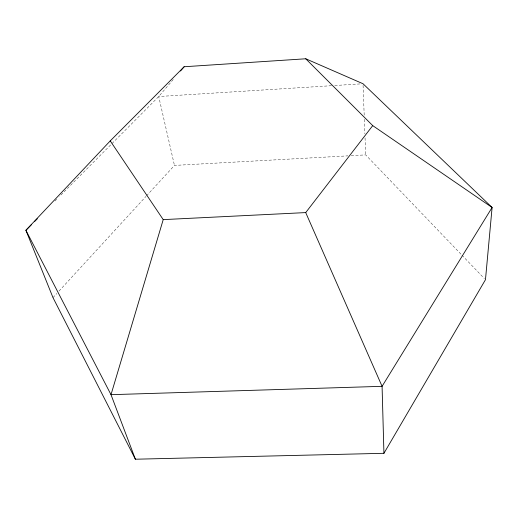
<?xml version="1.0" encoding="UTF-8"?>
<svg xmlns="http://www.w3.org/2000/svg" width="518" height="518" viewBox="0 0 518 518"><rect width="100%" height="100%" fill="white"/><g stroke="black" fill="none" stroke-linecap="round" stroke-linejoin="round"><path stroke-width="0.39" stroke-dasharray="2.59 1.94" d="M173.245 79.507L158.722 96.516L59.531 196.419M52.998 297.643L56.825 293.473M59.013 291.09L146.005 196.387M146.555 195.791L174.456 165.41L347.934 155.86M54.973 201.01L56.682 199.288M331.526 85.71L158.722 96.516L174.456 165.41M334.757 85.509L359.79 83.942M351.165 155.678L365.689 154.882L461.402 254.616M461.959 255.199L484.349 278.529M363.079 85.36L364.199 115.268M364.355 119.308L364.899 133.864M365.048 137.905L365.689 154.882"/><path stroke-width="0.78" d="M110.25 140.877L163.222 219.619L111.001 394.677L135.386 459.22L383.935 453.302L485.47 279.694L492.1 207.485L363.014 83.741L305.737 58.78L184.143 66.751L110.25 140.877L25.9 230.296L52.998 297.643L135.386 459.22M163.222 219.619L305.711 212.587L372.72 125.621L305.737 58.78M180.51 71.005L184.143 66.751M31.598 224.553L25.9 230.296L111.001 394.677L382.077 386.324L492.1 207.485L372.72 125.621M34.453 221.685L37.302 218.81M305.711 212.587L382.077 386.324L383.935 453.302"/></g></svg>
